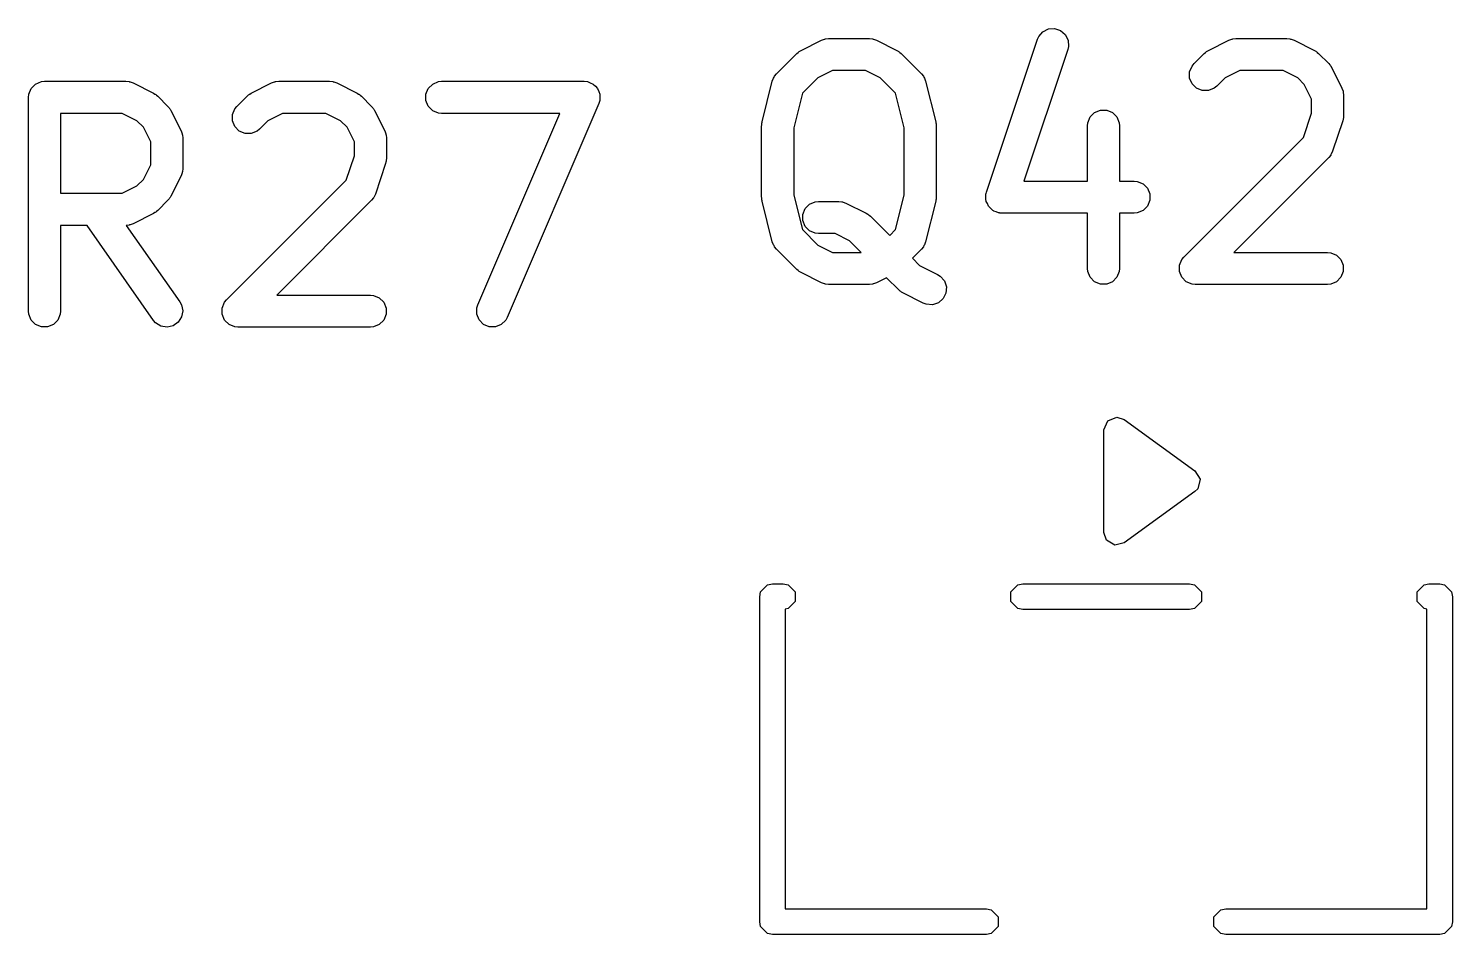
# Model space of a CAD drawing. Header units: millimetres. Extents: x 4 to 152, y 19 to 149.
# Drawn here: x 25.71 to 32.37, y 120.18 to 124.42 of the extents above; entities that cross this region are included whole.
import ezdxf

# ---------------------------------------------------------------- set-up
doc = ezdxf.new("R2010")
doc.units = ezdxf.units.MM
doc.layers.add('F.Silkscreen', color=41, linetype='CONTINUOUS', true_color=0xf2eda1)

msp = doc.modelspace()

# ---------------------------------------------------------------- linework, layer by layer
at = {"layer": 'F.Silkscreen', "linetype": 'CONTINUOUS'}
for p, q in [((30.434843, 124.379942), (30.454017, 124.402049)), ((30.454017, 124.402049), (30.48019, 124.415136)), ((30.48019, 124.415136), (30.50938, 124.417211)), ((30.50938, 124.417211), (30.537142, 124.407957)), ((30.537142, 124.407957), (30.55925, 124.388783)), ((29.323602, 124.314644), (29.41884, 124.362263)), ((29.41884, 124.362263), (29.432571, 124.367518)), ((29.432571, 124.367518), (29.43526, 124.36771)), ((29.43526, 124.36771), (29.437749, 124.36874)), ((29.437749, 124.36874), (29.452381, 124.370181)), ((29.452381, 124.370181), (29.642857, 124.370181)), ((29.642857, 124.370181), (29.657489, 124.36874)), ((29.657489, 124.36874), (29.659978, 124.367709)), ((29.659978, 124.367709), (29.662666, 124.367518)), ((29.662666, 124.367518), (29.676398, 124.362263)), ((29.676398, 124.362263), (29.771636, 124.314644)), ((30.190754, 123.652232), (30.428849, 124.366517)), ((30.428849, 124.366517), (30.434843, 124.379942)), ((30.55925, 124.388783), (30.572336, 124.362609)), ((30.574411, 124.333419), (30.571151, 124.319082)), ((30.572336, 124.362609), (30.574411, 124.333419)), ((31.228364, 124.314644), (31.323602, 124.362263)), ((31.323602, 124.362263), (31.337333, 124.367518)), ((31.337333, 124.367518), (31.340022, 124.36771)), ((31.340022, 124.36771), (31.342511, 124.36874)), ((31.342511, 124.36874), (31.357143, 124.370181)), ((31.357143, 124.370181), (31.595238, 124.370181)), ((31.595238, 124.370181), (31.60987, 124.36874)), ((31.60987, 124.36874), (31.612359, 124.367709)), ((31.612359, 124.367709), (31.615047, 124.367518)), ((31.615047, 124.367518), (31.628779, 124.362263)), ((31.628779, 124.362263), (31.724017, 124.314644)), ((29.208872, 124.205357), (29.30411, 124.300595)), ((29.30411, 124.300595), (29.30986, 124.305316)), ((29.30986, 124.305316), (29.311159, 124.306812)), ((29.311159, 124.306812), (29.313413, 124.308232)), ((29.313413, 124.308232), (29.315475, 124.309923)), ((29.315475, 124.309923), (29.317307, 124.310682)), ((29.317307, 124.310682), (29.323602, 124.314644)), ((29.771636, 124.314644), (29.777935, 124.31068)), ((29.777935, 124.31068), (29.779763, 124.309922)), ((29.779763, 124.309922), (29.781819, 124.308234)), ((29.781819, 124.308234), (29.784079, 124.306812)), ((29.784079, 124.306812), (29.785378, 124.305314)), ((29.785378, 124.305314), (29.791128, 124.300595)), ((29.791128, 124.300595), (29.886366, 124.205357)), ((30.571151, 124.319082), (30.365962, 123.703515)), ((31.161253, 124.252976), (31.208872, 124.300595)), ((31.208872, 124.300595), (31.214621, 124.305314)), ((31.214621, 124.305314), (31.215921, 124.306812)), ((31.215921, 124.306812), (31.21818, 124.308234)), ((31.21818, 124.308234), (31.220237, 124.309922)), ((31.220237, 124.309922), (31.222064, 124.31068)), ((31.222064, 124.31068), (31.228364, 124.314644)), ((31.724017, 124.314644), (31.730316, 124.31068)), ((31.730316, 124.31068), (31.732144, 124.309922)), ((31.732144, 124.309922), (31.7342, 124.308234)), ((31.7342, 124.308234), (31.73646, 124.306812)), ((31.73646, 124.306812), (31.737759, 124.305314)), ((31.737759, 124.305314), (31.743509, 124.300595)), ((31.743509, 124.300595), (31.791128, 124.252976)), ((29.199545, 124.193992), (29.208872, 124.205357)), ((29.470086, 124.220181), (29.40157, 124.185923)), ((29.625152, 124.220181), (29.470086, 124.220181)), ((29.693668, 124.185923), (29.625152, 124.220181)), ((29.886366, 124.205357), (29.895694, 124.193992)), ((31.140727, 124.214574), (31.151926, 124.241611)), ((31.140727, 124.185312), (31.140727, 124.214574)), ((31.151926, 124.241611), (31.161253, 124.252976)), ((31.374848, 124.220181), (31.306332, 124.185923)), ((31.577533, 124.220181), (31.374848, 124.220181)), ((31.646049, 124.185923), (31.577533, 124.220181)), ((31.791128, 124.252976), (31.795846, 124.247227)), ((31.795846, 124.247227), (31.797345, 124.245927)), ((31.797345, 124.245927), (31.798766, 124.243668)), ((31.798766, 124.243668), (31.800455, 124.241611)), ((31.800455, 124.241611), (31.801212, 124.239784)), ((31.801212, 124.239784), (31.805177, 124.233484)), ((31.805177, 124.233484), (31.852796, 124.138246)), ((25.712155, 124.109813), (25.723354, 124.136849)), ((25.723354, 124.136849), (25.744046, 124.157541)), ((25.744046, 124.157541), (25.771082, 124.16874)), ((25.771082, 124.16874), (25.785714, 124.170181)), ((25.785714, 124.170181), (26.166666, 124.170181)), ((26.166666, 124.170181), (26.181298, 124.16874)), ((26.181298, 124.16874), (26.183787, 124.167709)), ((26.183787, 124.167709), (26.186475, 124.167518)), ((26.186475, 124.167518), (26.200207, 124.162263)), ((26.200207, 124.162263), (26.295445, 124.114644)), ((26.752173, 124.114644), (26.847411, 124.162263)), ((26.847411, 124.162263), (26.861142, 124.167518)), ((26.861142, 124.167518), (26.863831, 124.16771)), ((26.863831, 124.16771), (26.86632, 124.16874)), ((26.86632, 124.16874), (26.880952, 124.170181)), ((26.880952, 124.170181), (27.119047, 124.170181)), ((27.119047, 124.170181), (27.133679, 124.16874)), ((27.133679, 124.16874), (27.136168, 124.167709)), ((27.136168, 124.167709), (27.138856, 124.167518)), ((27.138856, 124.167518), (27.152588, 124.162263)), ((27.152588, 124.162263), (27.247826, 124.114644)), ((27.569298, 124.109813), (27.580497, 124.136849)), ((27.580497, 124.136849), (27.601189, 124.157541)), ((27.601189, 124.157541), (27.628225, 124.16874)), ((27.628225, 124.16874), (27.642857, 124.170181)), ((27.642857, 124.170181), (28.309523, 124.170181)), ((28.309523, 124.170181), (28.324155, 124.16874)), ((28.324155, 124.16874), (28.324585, 124.168562)), ((28.324585, 124.168562), (28.32505, 124.168556)), ((28.32505, 124.168556), (28.338056, 124.162982)), ((28.338056, 124.162982), (28.351191, 124.157541)), ((28.351191, 124.157541), (28.35152, 124.157212)), ((28.35152, 124.157212), (28.351948, 124.157028)), ((28.351948, 124.157028), (28.361843, 124.146889)), ((28.361843, 124.146889), (28.371883, 124.136849)), ((28.371883, 124.136849), (28.372061, 124.136419)), ((28.372061, 124.136419), (28.372387, 124.136085)), ((28.372387, 124.136085), (28.37766, 124.122903)), ((29.141525, 123.980038), (29.189144, 124.170514)), ((29.189144, 124.170514), (29.194091, 124.18436)), ((29.194091, 124.18436), (29.197411, 124.188842)), ((29.197411, 124.188842), (29.199545, 124.193992)), ((29.40157, 124.185923), (29.329627, 124.113981)), ((29.76561, 124.113981), (29.693668, 124.185923)), ((29.895694, 124.193992), (29.897828, 124.188839)), ((29.897828, 124.188839), (29.901147, 124.18436)), ((29.901147, 124.18436), (29.906094, 124.170514)), ((29.906094, 124.170514), (29.953713, 123.980038)), ((31.151926, 124.158275), (31.140727, 124.185312)), ((31.172618, 124.137583), (31.151926, 124.158275)), ((31.199655, 124.126384), (31.172618, 124.137583)), ((31.255954, 124.137583), (31.228917, 124.126384)), ((31.267319, 124.14691), (31.255954, 124.137583)), ((31.306332, 124.185923), (31.267319, 124.14691)), ((31.676456, 124.155516), (31.646049, 124.185923)), ((31.710714, 124.087), (31.676456, 124.155516)), ((31.852796, 124.138246), (31.858051, 124.124515)), ((25.710714, 124.095181), (25.712155, 124.109813)), ((25.710714, 123.095181), (25.710714, 124.095181)), ((26.295445, 124.114644), (26.301744, 124.11068)), ((26.301744, 124.11068), (26.303572, 124.109922)), ((26.303572, 124.109922), (26.305628, 124.108234)), ((26.305628, 124.108234), (26.307888, 124.106812)), ((26.307888, 124.106812), (26.309187, 124.105314)), ((26.309187, 124.105314), (26.314937, 124.100595)), ((26.314937, 124.100595), (26.362556, 124.052976)), ((26.685062, 124.052976), (26.732681, 124.100595)), ((26.732681, 124.100595), (26.73843, 124.105314)), ((26.73843, 124.105314), (26.73973, 124.106812)), ((26.73973, 124.106812), (26.741989, 124.108234)), ((26.741989, 124.108234), (26.744046, 124.109922)), ((26.744046, 124.109922), (26.745873, 124.11068)), ((26.745873, 124.11068), (26.752173, 124.114644)), ((27.247826, 124.114644), (27.254125, 124.11068)), ((27.254125, 124.11068), (27.255953, 124.109922)), ((27.255953, 124.109922), (27.258009, 124.108234)), ((27.258009, 124.108234), (27.260269, 124.106812)), ((27.260269, 124.106812), (27.261568, 124.105314)), ((27.261568, 124.105314), (27.267318, 124.100595)), ((27.267318, 124.100595), (27.314937, 124.052976)), ((27.569298, 124.080549), (27.569298, 124.109813)), ((27.580497, 124.053513), (27.569298, 124.080549)), ((28.378459, 124.065637), (27.949888, 123.065637)), ((28.37766, 124.122903), (28.383082, 124.109813)), ((28.382898, 124.079653), (28.378459, 124.065637)), ((28.382903, 124.080119), (28.382898, 124.079653)), ((28.383082, 124.080549), (28.382903, 124.080119)), ((28.383082, 124.109813), (28.383082, 124.109348)), ((28.383082, 124.109348), (28.383255, 124.108915)), ((28.383255, 124.108915), (28.383082, 124.094735)), ((28.383082, 124.094735), (28.383082, 124.080549)), ((29.329627, 124.113981), (29.289286, 123.952614)), ((29.805952, 123.952614), (29.76561, 124.113981)), ((31.228917, 124.126384), (31.199655, 124.126384)), ((31.710714, 124.021637), (31.710714, 124.087)), ((31.858051, 124.124515), (31.858242, 124.121826)), ((31.858242, 124.121826), (31.859273, 124.119337)), ((31.859273, 124.119337), (31.860714, 124.104705)), ((31.860714, 124.104705), (31.860714, 124.009467)), ((26.148961, 124.020181), (25.860714, 124.020181)), ((25.860714, 124.020181), (25.860714, 123.646372)), ((26.217477, 123.985923), (26.148961, 124.020181)), ((26.362556, 124.052976), (26.367274, 124.047227)), ((26.367274, 124.047227), (26.368773, 124.045927)), ((26.368773, 124.045927), (26.370194, 124.043668)), ((26.370194, 124.043668), (26.371883, 124.041611)), ((26.371883, 124.041611), (26.37264, 124.039784)), ((26.37264, 124.039784), (26.376605, 124.033484)), ((26.376605, 124.033484), (26.424224, 123.938246)), ((26.664536, 124.014574), (26.675735, 124.041611)), ((26.664536, 123.985312), (26.664536, 124.014574)), ((26.675735, 124.041611), (26.685062, 124.052976)), ((26.898657, 124.020181), (26.830141, 123.985923)), ((27.101342, 124.020181), (26.898657, 124.020181)), ((27.169858, 123.985923), (27.101342, 124.020181)), ((27.314937, 124.052976), (27.319655, 124.047227)), ((27.319655, 124.047227), (27.321154, 124.045927)), ((27.321154, 124.045927), (27.322575, 124.043668)), ((27.322575, 124.043668), (27.324264, 124.041611)), ((27.324264, 124.041611), (27.325021, 124.039784)), ((27.325021, 124.039784), (27.328986, 124.033484)), ((27.328986, 124.033484), (27.376605, 123.938246)), ((27.601189, 124.032821), (27.580497, 124.053513)), ((27.628225, 124.021622), (27.601189, 124.032821)), ((27.642857, 124.020181), (27.628225, 124.021622)), ((28.195782, 124.020181), (27.642857, 124.020181)), ((27.812016, 123.124725), (28.195782, 124.020181)), ((30.664536, 123.97648), (30.675735, 124.003516)), ((30.675735, 124.003516), (30.696427, 124.024208)), ((30.696427, 124.024208), (30.723463, 124.035407)), ((30.723463, 124.035407), (30.752727, 124.035407)), ((30.752727, 124.035407), (30.779763, 124.024208)), ((30.779763, 124.024208), (30.800455, 124.003516)), ((30.800455, 124.003516), (30.811654, 123.97648)), ((31.672542, 123.907124), (31.710714, 124.021637)), ((31.859534, 123.997489), (31.859273, 123.994835)), ((31.860125, 124.000086), (31.859534, 123.997489)), ((31.860714, 124.009467), (31.859984, 124.002061)), ((31.859984, 124.002061), (31.860125, 124.000086)), ((26.247884, 123.955516), (26.217477, 123.985923)), ((26.282142, 123.887), (26.247884, 123.955516)), ((26.424224, 123.938246), (26.429479, 123.924515)), ((26.675735, 123.958275), (26.664536, 123.985312)), ((26.696427, 123.937583), (26.675735, 123.958275)), ((26.723464, 123.926384), (26.696427, 123.937583)), ((26.779763, 123.937583), (26.752726, 123.926384)), ((26.791128, 123.94691), (26.779763, 123.937583)), ((26.830141, 123.985923), (26.791128, 123.94691)), ((27.200265, 123.955516), (27.169858, 123.985923)), ((27.234523, 123.887), (27.200265, 123.955516)), ((27.376605, 123.938246), (27.38186, 123.924515)), ((29.139286, 123.961848), (29.139537, 123.964402)), ((29.139286, 123.628515), (29.139286, 123.961848)), ((29.139375, 123.965494), (29.140184, 123.970968)), ((29.139537, 123.964402), (29.139375, 123.965494)), ((29.140184, 123.970968), (29.140727, 123.97648)), ((29.140727, 123.97648), (29.141149, 123.977502)), ((29.141149, 123.977502), (29.141525, 123.980038)), ((29.289286, 123.952614), (29.289286, 123.637749)), ((29.805952, 123.637749), (29.805952, 123.952614)), ((29.953713, 123.980038), (29.954088, 123.977502)), ((29.954088, 123.977502), (29.954511, 123.97648)), ((29.954511, 123.97648), (29.955053, 123.970968)), ((29.955053, 123.970968), (29.955863, 123.965494)), ((29.955863, 123.965494), (29.9557, 123.964402)), ((29.9557, 123.964402), (29.955952, 123.961848)), ((29.955952, 123.961848), (29.955952, 123.628515)), ((30.663095, 123.961848), (30.664536, 123.97648)), ((30.663095, 123.703515), (30.663095, 123.961848)), ((30.811654, 123.97648), (30.813095, 123.961848)), ((30.813095, 123.961848), (30.813095, 123.703515)), ((31.856865, 123.985749), (31.809246, 123.842893)), ((31.858514, 123.993005), (31.856865, 123.985749)), ((31.859273, 123.994835), (31.858514, 123.993005)), ((26.282142, 123.779553), (26.282142, 123.887)), ((26.429479, 123.924515), (26.42967, 123.921826)), ((26.42967, 123.921826), (26.430701, 123.919337)), ((26.430701, 123.919337), (26.432142, 123.904705)), ((26.432142, 123.904705), (26.432142, 123.761848)), ((26.752726, 123.926384), (26.723464, 123.926384)), ((27.234523, 123.821637), (27.234523, 123.887)), ((27.38186, 123.924515), (27.382051, 123.921826)), ((27.382051, 123.921826), (27.383082, 123.919337)), ((27.383082, 123.919337), (27.384523, 123.904705)), ((27.384523, 123.904705), (27.384523, 123.809467)), ((31.113634, 123.348214), (31.672542, 123.907124)), ((27.196351, 123.707124), (27.234523, 123.821637)), ((27.383343, 123.797489), (27.383082, 123.794835)), ((27.383934, 123.800086), (27.383343, 123.797489)), ((27.384523, 123.809467), (27.383793, 123.802061)), ((27.383793, 123.802061), (27.383934, 123.800086)), ((31.791128, 123.813577), (31.347733, 123.370181)), ((31.800456, 123.824942), (31.791128, 123.813577)), ((31.801487, 123.827433), (31.800456, 123.824942)), ((31.803252, 123.829467), (31.801487, 123.827433)), ((31.809246, 123.842893), (31.803252, 123.829467)), ((26.247884, 123.711037), (26.282142, 123.779553)), ((26.429479, 123.742038), (26.424224, 123.728307)), ((26.42967, 123.744728), (26.429479, 123.742038)), ((26.430701, 123.747216), (26.42967, 123.744728)), ((26.432142, 123.761848), (26.430701, 123.747216)), ((27.380674, 123.785749), (27.333055, 123.642893)), ((27.382323, 123.793005), (27.380674, 123.785749)), ((27.383082, 123.794835), (27.382323, 123.793005)), ((26.148961, 123.646372), (26.217477, 123.68063)), ((26.217477, 123.68063), (26.247884, 123.711037)), ((26.424224, 123.728307), (26.376605, 123.633069)), ((26.637443, 123.148214), (27.196351, 123.707124)), ((30.365962, 123.703515), (30.663095, 123.703515)), ((30.813095, 123.703515), (30.880952, 123.703515)), ((30.880952, 123.703515), (30.895584, 123.702074)), ((30.895584, 123.702074), (30.92262, 123.690875)), ((30.92262, 123.690875), (30.943312, 123.670183)), ((30.943312, 123.670183), (30.954511, 123.643147)), ((25.860714, 123.646372), (26.148961, 123.646372)), ((26.362556, 123.613577), (26.314937, 123.565958)), ((26.367274, 123.619327), (26.362556, 123.613577)), ((26.368773, 123.620626), (26.367274, 123.619327)), ((26.370194, 123.622886), (26.368773, 123.620626)), ((26.371883, 123.624942), (26.370194, 123.622886)), ((26.37264, 123.62677), (26.371883, 123.624942)), ((26.376605, 123.633069), (26.37264, 123.62677)), ((27.314937, 123.613577), (26.871542, 123.170181)), ((27.324265, 123.624942), (27.314937, 123.613577)), ((27.325296, 123.627433), (27.324265, 123.624942)), ((27.327061, 123.629467), (27.325296, 123.627433)), ((27.333055, 123.642893), (27.327061, 123.629467)), ((29.139537, 123.625962), (29.139286, 123.628515)), ((29.139375, 123.624869), (29.139537, 123.625962)), ((29.140184, 123.619396), (29.139375, 123.624869)), ((29.140727, 123.613883), (29.140184, 123.619396)), ((29.141149, 123.612862), (29.140727, 123.613883)), ((29.141525, 123.610325), (29.141149, 123.612862)), ((29.189144, 123.419849), (29.141525, 123.610325)), ((29.289286, 123.637749), (29.329627, 123.476383)), ((29.363094, 123.595637), (29.39013, 123.606836)), ((29.39013, 123.606836), (29.404762, 123.608277)), ((29.404762, 123.608277), (29.5, 123.608277)), ((29.5, 123.608277), (29.514632, 123.606836)), ((29.514632, 123.606836), (29.517121, 123.605805)), ((29.517121, 123.605805), (29.519809, 123.605614)), ((29.519809, 123.605614), (29.533541, 123.600359)), ((29.533541, 123.600359), (29.628779, 123.55274)), ((29.76561, 123.476383), (29.805952, 123.637749)), ((29.953713, 123.610325), (29.906094, 123.419849)), ((29.954088, 123.612862), (29.953713, 123.610325)), ((29.954511, 123.613883), (29.954088, 123.612862)), ((29.955053, 123.619396), (29.954511, 123.613883)), ((29.955863, 123.624869), (29.955053, 123.619396)), ((29.955952, 123.628515), (29.9557, 123.625962)), ((29.9557, 123.625962), (29.955863, 123.624869)), ((30.187494, 123.637895), (30.188346, 123.641642)), ((30.188346, 123.62591), (30.187494, 123.637895)), ((30.188346, 123.643147), (30.189104, 123.644979)), ((30.188346, 123.641642), (30.188346, 123.643147)), ((30.188346, 123.613883), (30.188346, 123.62591)), ((30.189378, 123.611392), (30.188346, 123.613883)), ((30.189104, 123.644979), (30.190754, 123.652232)), ((30.189569, 123.608705), (30.189378, 123.611392)), ((30.194943, 123.597956), (30.189569, 123.608705)), ((30.199545, 123.586847), (30.194943, 123.597956)), ((30.954511, 123.613883), (30.943312, 123.586847)), ((30.954511, 123.643147), (30.954511, 123.613883)), ((26.295445, 123.551909), (26.200207, 123.50429)), ((26.301744, 123.555874), (26.295445, 123.551909)), ((26.303572, 123.556631), (26.301744, 123.555874)), ((26.305628, 123.55832), (26.303572, 123.556631)), ((26.307888, 123.559741), (26.305628, 123.55832)), ((26.309187, 123.56124), (26.307888, 123.559741)), ((26.314937, 123.565958), (26.309187, 123.56124)), ((29.331203, 123.547909), (29.342402, 123.574945)), ((29.331203, 123.518645), (29.331203, 123.547909)), ((29.342402, 123.574945), (29.363094, 123.595637)), ((29.628779, 123.55274), (29.635078, 123.548776)), ((29.635078, 123.548776), (29.636906, 123.548018)), ((29.636906, 123.548018), (29.638962, 123.54633)), ((29.638962, 123.54633), (29.641222, 123.544908)), ((29.641222, 123.544908), (29.642521, 123.54341)), ((29.642521, 123.54341), (29.648271, 123.538691)), ((29.648271, 123.538691), (29.738094, 123.448867)), ((30.20145, 123.584942), (30.199545, 123.586847)), ((30.202655, 123.582532), (30.20145, 123.584942)), ((30.211737, 123.574655), (30.202655, 123.582532)), ((30.220237, 123.566155), (30.211737, 123.574655)), ((30.222725, 123.565125), (30.220237, 123.566155)), ((30.224762, 123.563358), (30.222725, 123.565125)), ((30.236165, 123.559557), (30.224762, 123.563358)), ((30.247273, 123.554956), (30.236165, 123.559557)), ((30.251099, 123.55458), (30.247273, 123.554956)), ((30.252525, 123.554104), (30.251099, 123.55458)), ((30.254499, 123.554245), (30.252525, 123.554104)), ((30.261905, 123.553515), (30.254499, 123.554245)), ((30.663095, 123.553515), (30.261905, 123.553515)), ((30.663095, 123.295181), (30.663095, 123.553515)), ((30.880952, 123.553515), (30.813095, 123.553515)), ((30.813095, 123.553515), (30.813095, 123.295181)), ((30.895584, 123.554956), (30.880952, 123.553515)), ((30.92262, 123.566155), (30.895584, 123.554956)), ((30.943312, 123.586847), (30.92262, 123.566155)), ((25.98476, 123.496372), (25.860714, 123.496372)), ((25.860714, 123.496372), (25.860714, 123.095181)), ((26.2957, 123.052171), (25.98476, 123.496372)), ((26.181298, 123.497813), (26.167781, 123.496482)), ((26.167781, 123.496482), (26.418585, 123.13819)), ((26.183787, 123.498845), (26.181298, 123.497813)), ((26.186475, 123.499035), (26.183787, 123.498845)), ((26.200207, 123.50429), (26.186475, 123.499035)), ((29.329627, 123.476383), (29.40157, 123.404439)), ((29.342402, 123.491609), (29.331203, 123.518645)), ((29.363094, 123.470917), (29.342402, 123.491609)), ((29.39013, 123.459718), (29.363094, 123.470917)), ((29.738094, 123.448867), (29.76561, 123.476383)), ((29.194091, 123.406003), (29.189144, 123.419849)), ((29.19741, 123.401524), (29.194091, 123.406003)), ((29.199544, 123.396372), (29.19741, 123.401524)), ((29.404762, 123.458277), (29.39013, 123.459718)), ((29.40157, 123.404439), (29.470086, 123.370181)), ((29.482295, 123.458277), (29.404762, 123.458277)), ((29.55081, 123.42402), (29.482295, 123.458277)), ((29.604649, 123.370181), (29.55081, 123.42402)), ((29.897827, 123.401524), (29.895694, 123.396372)), ((29.901147, 123.406003), (29.897827, 123.401524)), ((29.906094, 123.419849), (29.901147, 123.406003)), ((29.208872, 123.385006), (29.199544, 123.396372)), ((29.30411, 123.289767), (29.208872, 123.385006)), ((29.470086, 123.370181), (29.604649, 123.370181)), ((29.886367, 123.385007), (29.84416, 123.342801)), ((29.84416, 123.342801), (29.87776, 123.309201)), ((29.895694, 123.396372), (29.886367, 123.385007)), ((31.093108, 123.309813), (31.104307, 123.336849)), ((31.104307, 123.336849), (31.113634, 123.348214)), ((31.347733, 123.370181), (31.785714, 123.370181)), ((31.785714, 123.370181), (31.800346, 123.36874)), ((31.800346, 123.36874), (31.827382, 123.357541)), ((31.827382, 123.357541), (31.848074, 123.336849)), ((31.848074, 123.336849), (31.859273, 123.309813)), ((29.30986, 123.285047), (29.30411, 123.289767)), ((29.311159, 123.28355), (29.30986, 123.285047)), ((29.313413, 123.282131), (29.311159, 123.28355)), ((29.315475, 123.280439), (29.313413, 123.282131)), ((29.317307, 123.279681), (29.315475, 123.280439)), ((29.323602, 123.275718), (29.317307, 123.279681)), ((29.41884, 123.228099), (29.323602, 123.275718)), ((29.87776, 123.309201), (29.962112, 123.267025)), ((29.962112, 123.267025), (29.974555, 123.259193)), ((30.664536, 123.280549), (30.663095, 123.295181)), ((30.675735, 123.253513), (30.664536, 123.280549)), ((30.811654, 123.280549), (30.800455, 123.253513)), ((30.813095, 123.295181), (30.811654, 123.280549)), ((31.093108, 123.280549), (31.093108, 123.309813)), ((31.104307, 123.253513), (31.093108, 123.280549)), ((31.859273, 123.280549), (31.848074, 123.253513)), ((31.859273, 123.309813), (31.859273, 123.280549)), ((29.432571, 123.222844), (29.41884, 123.228099)), ((29.43526, 123.222653), (29.432571, 123.222844)), ((29.437749, 123.221622), (29.43526, 123.222653)), ((29.452381, 123.220181), (29.437749, 123.221622)), ((29.642857, 123.220181), (29.452381, 123.220181)), ((29.657489, 123.221622), (29.642857, 123.220181)), ((29.659978, 123.222654), (29.657489, 123.221622)), ((29.662666, 123.222844), (29.659978, 123.222654)), ((29.676398, 123.228099), (29.662666, 123.222844)), ((29.723286, 123.251543), (29.676398, 123.228099)), ((29.7803, 123.194529), (29.723286, 123.251543)), ((29.974555, 123.259193), (29.993728, 123.237085)), ((29.993728, 123.237085), (30.002982, 123.209324)), ((30.002982, 123.209324), (30.000908, 123.180134)), ((30.696427, 123.232821), (30.675735, 123.253513)), ((30.723463, 123.221622), (30.696427, 123.232821)), ((30.752727, 123.221622), (30.723463, 123.221622)), ((30.779763, 123.232821), (30.752727, 123.221622)), ((30.800455, 123.253513), (30.779763, 123.232821)), ((31.124999, 123.232821), (31.104307, 123.253513)), ((31.152035, 123.221622), (31.124999, 123.232821)), ((31.166667, 123.220181), (31.152035, 123.221622)), ((31.785714, 123.220181), (31.166667, 123.220181)), ((31.800346, 123.221622), (31.785714, 123.220181)), ((31.827382, 123.232821), (31.800346, 123.221622)), ((31.848074, 123.253513), (31.827382, 123.232821)), ((26.418585, 123.13819), (26.425795, 123.125377)), ((26.616917, 123.109813), (26.628116, 123.136849)), ((26.628116, 123.136849), (26.637443, 123.148214)), ((26.871542, 123.170181), (27.309523, 123.170181)), ((27.309523, 123.170181), (27.324155, 123.16874)), ((27.324155, 123.16874), (27.351191, 123.157541)), ((27.351191, 123.157541), (27.371883, 123.136849)), ((27.371883, 123.136849), (27.383082, 123.109813)), ((29.78605, 123.189809), (29.7803, 123.194529)), ((29.787349, 123.188312), (29.78605, 123.189809)), ((29.789603, 123.186893), (29.787349, 123.188312)), ((29.791665, 123.185201), (29.789603, 123.186893)), ((29.793497, 123.184443), (29.791665, 123.185201)), ((29.799792, 123.18048), (29.793497, 123.184443)), ((29.89503, 123.132861), (29.799792, 123.18048)), ((29.908761, 123.127606), (29.89503, 123.132861)), ((29.965713, 123.134786), (29.937951, 123.125532)), ((29.98782, 123.153959), (29.965713, 123.134786)), ((30.000908, 123.180134), (29.98782, 123.153959)), ((25.712155, 123.080549), (25.710714, 123.095181)), ((25.723354, 123.053513), (25.712155, 123.080549)), ((25.859273, 123.080549), (25.848074, 123.053513)), ((25.860714, 123.095181), (25.859273, 123.080549)), ((26.427039, 123.067988), (26.411312, 123.04331)), ((26.425795, 123.125377), (26.432124, 123.096806)), ((26.432124, 123.096806), (26.427039, 123.067988)), ((26.616917, 123.080549), (26.616917, 123.109813)), ((26.628116, 123.053513), (26.616917, 123.080549)), ((27.383082, 123.080549), (27.371883, 123.053513)), ((27.383082, 123.109813), (27.383082, 123.080549)), ((27.80722, 123.081447), (27.807577, 123.110708)), ((27.818088, 123.054277), (27.80722, 123.081447)), ((27.807577, 123.110708), (27.812016, 123.124725)), ((27.949888, 123.065637), (27.9428, 123.052756)), ((29.937951, 123.125532), (29.908761, 123.127606)), ((25.744046, 123.032821), (25.723354, 123.053513)), ((25.771082, 123.021622), (25.744046, 123.032821)), ((25.800346, 123.021622), (25.771082, 123.021622)), ((25.827382, 123.032821), (25.800346, 123.021622)), ((25.848074, 123.053513), (25.827382, 123.032821)), ((26.305271, 123.041011), (26.2957, 123.052171)), ((26.32995, 123.025284), (26.305271, 123.041011)), ((26.358767, 123.020198), (26.32995, 123.025284)), ((26.387338, 123.026528), (26.358767, 123.020198)), ((26.411312, 123.04331), (26.387338, 123.026528)), ((26.648808, 123.032821), (26.628116, 123.053513)), ((26.675844, 123.021622), (26.648808, 123.032821)), ((26.690476, 123.020181), (26.675844, 123.021622)), ((27.309523, 123.020181), (26.690476, 123.020181)), ((27.324155, 123.021622), (27.309523, 123.020181)), ((27.351191, 123.032821), (27.324155, 123.021622)), ((27.371883, 123.053513), (27.351191, 123.032821)), ((27.838527, 123.033333), (27.818088, 123.054277)), ((27.865425, 123.021806), (27.838527, 123.033333)), ((27.894686, 123.021449), (27.865425, 123.021806)), ((27.921856, 123.032317), (27.894686, 123.021449)), ((27.9428, 123.052756), (27.921856, 123.032317)), ((30.757574, 122.582426), (30.8, 122.6)), ((30.8, 122.6), (30.83529, 122.588524)), ((30.74, 122.54), (30.757574, 122.582426)), ((30.74, 122.06), (30.74, 122.54)), ((30.83529, 122.588524), (31.16529, 122.348524)), ((31.16529, 122.348524), (31.189266, 122.309358)), ((31.178524, 122.26471), (31.16529, 122.251476)), ((31.189266, 122.309358), (31.178524, 122.26471)), ((31.16529, 122.251476), (30.83529, 122.011476)), ((30.751476, 122.02471), (30.74, 122.06)), ((30.790642, 122.000734), (30.751476, 122.02471)), ((30.83529, 122.011476), (30.790642, 122.000734)), ((29.134567, 121.782961), (29.167039, 121.815433)), ((29.167039, 121.815433), (29.19, 121.82)), ((29.19, 121.82), (29.24, 121.82)), ((29.24, 121.82), (29.262961, 121.815433)), ((29.262961, 121.815433), (29.295433, 121.782961)), ((30.304567, 121.782961), (30.337039, 121.815433)), ((30.337039, 121.815433), (30.36, 121.82)), ((30.36, 121.82), (31.14, 121.82)), ((31.14, 121.82), (31.162961, 121.815433)), ((31.162961, 121.815433), (31.195433, 121.782961)), ((32.204567, 121.782961), (32.237039, 121.815433)), ((32.237039, 121.815433), (32.26, 121.82)), ((32.26, 121.82), (32.31, 121.82)), ((32.31, 121.82), (32.332961, 121.815433)), ((32.332961, 121.815433), (32.365433, 121.782961)), ((29.13, 121.76), (29.134567, 121.782961)), ((29.13, 120.24), (29.13, 121.76)), ((29.295433, 121.737039), (29.262961, 121.704567)), ((29.295433, 121.782961), (29.295433, 121.737039)), ((30.304567, 121.737039), (30.304567, 121.782961)), ((30.337039, 121.704567), (30.304567, 121.737039)), ((31.195433, 121.737039), (31.162961, 121.704567)), ((31.195433, 121.782961), (31.195433, 121.737039)), ((32.204567, 121.737039), (32.204567, 121.782961)), ((32.237039, 121.704567), (32.204567, 121.737039)), ((32.365433, 121.782961), (32.37, 121.76)), ((32.37, 121.76), (32.37, 120.24)), ((29.262961, 121.704567), (29.25, 121.70199)), ((29.25, 121.70199), (29.25, 120.3)), ((30.36, 121.7), (30.337039, 121.704567)), ((31.14, 121.7), (30.36, 121.7)), ((31.162961, 121.704567), (31.14, 121.7)), ((32.25, 121.70199), (32.237039, 121.704567)), ((32.25, 120.3), (32.25, 121.70199)), ((29.25, 120.3), (30.19, 120.3)), ((30.19, 120.3), (30.212961, 120.295433)), ((30.212961, 120.295433), (30.245433, 120.262961)), ((31.254567, 120.262961), (31.287039, 120.295433)), ((31.287039, 120.295433), (31.31, 120.3)), ((31.31, 120.3), (32.25, 120.3)), ((29.134567, 120.217039), (29.13, 120.24)), ((29.167039, 120.184567), (29.134567, 120.217039)), ((30.245433, 120.217039), (30.212961, 120.184567)), ((30.245433, 120.262961), (30.245433, 120.217039)), ((31.254567, 120.217039), (31.254567, 120.262961)), ((31.287039, 120.184567), (31.254567, 120.217039)), ((32.365433, 120.217039), (32.332961, 120.184567)), ((32.37, 120.24), (32.365433, 120.217039)), ((29.19, 120.18), (29.167039, 120.184567)), ((30.19, 120.18), (29.19, 120.18)), ((30.212961, 120.184567), (30.19, 120.18)), ((31.31, 120.18), (31.287039, 120.184567)), ((32.31, 120.18), (31.31, 120.18)), ((32.332961, 120.184567), (32.31, 120.18))]:
    msp.add_line(p, q, dxfattribs=at)

doc.saveas('drawing.dxf')
